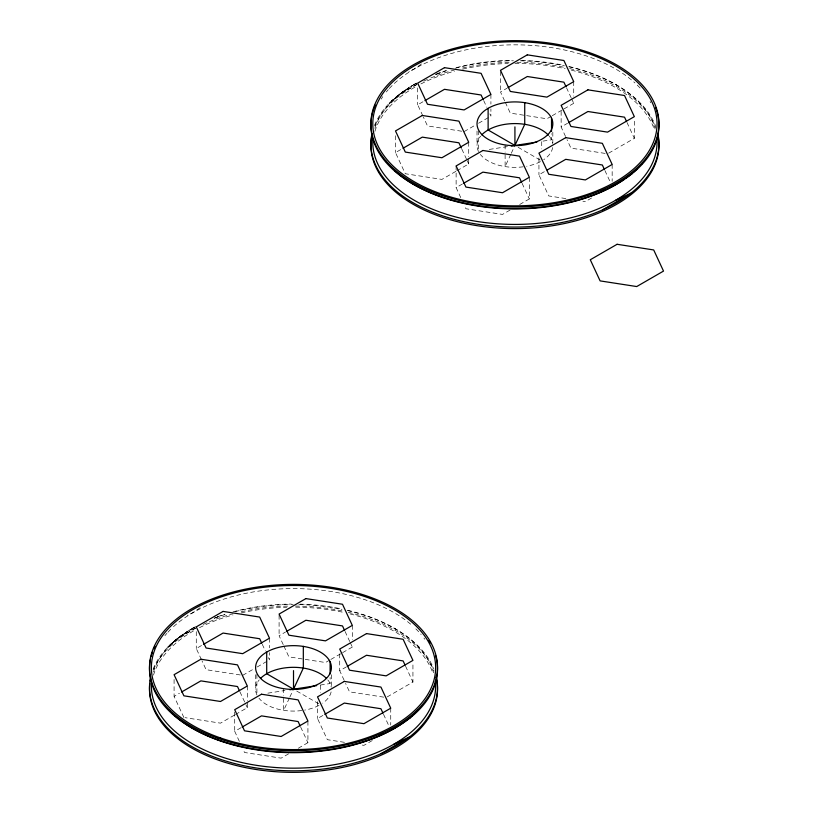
<?xml version="1.0" encoding="UTF-8"?>
<svg xmlns="http://www.w3.org/2000/svg" width="813" height="813" viewBox="0 0 813 813"><rect width="100%" height="100%" fill="white"/><g stroke="black" fill="none" stroke-linecap="round" stroke-linejoin="round"><path stroke-width="0.61" stroke-dasharray="4.07 3.05" d="M510.788 154.358L505.117 166.594L505.117 153.352M511.306 153.251L514.924 145.456M289.377 698.103L283.696 710.338L283.696 697.097M289.895 696.985L293.513 689.2M396.134 97.316L389.102 103.454L397.374 96.239M174.724 641.061L167.681 647.199L175.964 639.983M398.644 95.182L391.358 101.198L405.413 90.06L396.246 96.798L412.862 85.263L398.868 94.674L417.028 84.308M177.234 638.927L169.947 644.943L184.002 633.805L174.836 640.542L191.441 629.008L177.458 638.418L195.608 628.053M421.53 63.953L414.427 68.871L408.939 71.524M200.12 607.697L193.016 612.616L187.529 615.268M422.851 115.913L417.689 104.796L423.878 101.229M455.849 171.36L441.916 179.409L405.311 173.738L395.494 152.61L401.927 148.891M504.629 100.883L500.503 91.981L506.936 88.271M464.111 131.594L475.442 125.05M478.532 123.261L488.847 117.316M456.926 170.74L468.715 163.931L468.715 157.915M551.214 116.31L546.925 118.779L510.31 113.119L505.147 101.991M552.281 115.69L563.003 109.501M564.07 108.881L573.724 103.312L573.724 100.903M460.768 197.62L456.123 187.61L462.556 183.89M565.543 136.493L561.133 126.98L567.555 123.271M565.828 198.575L548.745 195.933L538.938 174.795L546.153 170.628M510.046 210.079L502.546 214.408L465.93 208.748L464.386 205.404M519.69 204.5L529.344 198.931L529.344 177.275M608.622 153.169L634.343 138.312L634.343 119.054M591.539 198.026L585.36 201.594L582.911 201.218M201.441 659.658L196.279 648.54L202.457 644.963M183.89 717.483L174.084 696.355L179.449 693.255M283.219 644.628L279.093 635.725L285.526 632.016M242.691 675.339L254.032 668.794M257.121 667.006L267.426 661.05M234.439 715.105L220.506 723.153L185.12 717.676M235.506 714.485L247.304 707.676L247.304 701.66M329.793 660.054L325.505 662.524L288.9 656.863L283.737 645.735M330.871 659.434L341.592 653.245M342.659 652.626L352.303 647.057L352.303 644.648M239.357 741.365L234.713 731.354L241.146 727.635M344.133 680.237L339.712 670.725L346.145 667.016M344.417 742.32L327.334 739.678L317.527 718.54L323.706 714.973M288.635 753.814L281.125 758.153L244.52 752.492L242.975 749.149M298.28 748.245L307.924 742.676L307.924 721.019M387.201 696.904L412.933 682.056L412.933 662.798M372.191 740.582L363.939 745.338L361.5 744.962M414.427 84.339L416.622 83.282M193.016 628.083L195.211 627.026M435.748 74.43L442.292 72.113M214.327 618.175L220.872 615.858M489.294 149.419L507.597 146.594M542.982 141.116L551.529 139.795L551.529 133.779M267.884 693.164L284.967 690.522M320.352 685.054L330.119 683.54L330.119 677.524M461.662 131.218L427.496 125.934L423.37 117.031M605.106 153.403L570.939 148.118L567.017 139.663M240.252 674.963L206.085 669.678L201.959 660.776M383.695 697.148L349.529 691.863L345.596 683.408M518.135 147.316L540.645 160.313M296.725 691.06L319.235 704.058M615.421 84.339L617.311 85.436M394.01 628.083L395.901 629.181M626.986 122.458L634.343 138.312M566.488 87.733L571.143 97.743M571.651 98.861L573.724 103.312M604.923 170.547L610.604 182.783M483.674 100.548L486.774 107.225M489.873 113.901L490.91 116.117L490.91 108.901M522.109 183.362L529.344 198.931M461.845 149.135L466.753 159.704M467.241 160.761L468.715 163.931M405.575 666.203L412.933 682.056M345.078 631.477L349.722 641.487M350.24 642.605L352.303 647.057M383.512 714.292L389.193 726.527M262.264 644.292L265.363 650.969M268.463 657.636L269.489 659.861L269.489 652.646M300.698 727.107L307.924 742.676M239.947 691.822L247.304 707.676M256.949 694.973L256.796 694.648A37.896 21.88 0 0 1 259.215 679.881M612.159 164.46L612.159 181.309M573.724 81.646L573.724 96.086M561.133 111.34L561.133 126.98M552.82 132.224L552.82 143.047M541.722 141.675L541.722 148.901M538.938 157.946L538.938 174.795M505.117 144.927L505.117 152.153M500.503 71.524L500.503 91.981M490.91 94.46L490.91 104.084M478.318 130.659L478.318 151.127M477.018 131.015L477.018 145.456M468.715 142.275L468.715 156.716M456.123 165.943L456.123 187.61M417.689 87.946L417.689 104.796M395.494 135.761L395.494 152.61M390.738 708.204L390.738 725.054M352.303 625.39L352.303 639.831M339.712 653.876L339.712 670.725M331.409 674.76L331.409 685.593M320.312 685.42L320.312 692.646M317.527 701.69L317.527 718.54M283.696 688.672L283.696 695.898M279.093 615.268L279.093 635.725M269.489 638.205L269.489 647.829M256.898 674.404L256.898 694.861M255.607 674.76L255.607 689.2M247.304 686.02L247.304 700.46M234.713 712.097L234.713 731.354M196.279 631.691L196.279 648.54M174.084 679.505L174.084 696.355M153.505 672.005A142.123 82.052 0 0 1 194.602 627.179M217.356 616.823A142.123 82.052 0 0 1 225.038 614.201M232.996 611.864A142.123 82.052 0 0 1 291.278 604.059M300.2 604.14A142.123 82.052 0 0 1 341.653 608.907M347.893 610.299A142.123 82.052 0 0 1 433.878 673.276M164.907 635.695A142.123 82.052 0 0 1 166.878 633.388M167.905 632.24A142.123 82.052 0 0 1 171.177 628.866M173.515 626.671A142.123 82.052 0 0 1 412.293 625.583M415.839 628.866A142.123 82.052 0 0 1 421.144 634.536M423.939 638.053A142.123 82.052 0 0 1 424.813 639.231M331.115 691.944A37.896 21.88 0 0 1 322.71 703.154M319.011 705.389A37.896 21.88 0 0 1 304.651 710.115M301.775 710.552A37.896 21.88 0 0 1 284.083 710.399L283.503 710.308A37.896 21.88 0 0 1 258.971 698.204M327.802 679.881A37.896 21.88 0 0 1 330.068 683.428L330.22 683.763A37.896 21.88 0 0 1 331.237 687.148M153.505 675.095A142.123 82.052 0 0 1 194.602 630.278M199.52 627.656A142.123 82.052 0 0 1 232.996 614.953M241.187 612.911A142.123 82.052 0 0 1 286.816 607.24M295.739 607.159A142.123 82.052 0 0 1 343.747 612.443M349.956 613.896A142.123 82.052 0 0 1 433.116 673.825M153.474 669.77A144.023 83.15 0 0 1 195.496 628.276M203.189 624.435A144.023 83.15 0 0 1 208.575 622.047M209.49 621.671A144.023 83.15 0 0 1 232.904 613.774M241.227 611.732A144.023 83.15 0 0 1 289.774 606.081M295.424 606.061A144.023 83.15 0 0 1 343.035 611.122M348.299 612.311A144.023 83.15 0 0 1 433.898 670.654M153.129 669.079A144.023 83.15 0 0 1 195.496 626.732M214.154 618.266A144.023 83.15 0 0 1 226.817 613.957M234.957 611.691A144.023 83.15 0 0 1 293.168 604.506M298.818 604.567A144.023 83.15 0 0 1 341.968 609.354M347.253 610.512A144.023 83.15 0 0 1 433.898 669.109M374.915 128.261A142.123 82.052 0 0 1 416.012 83.434M436.896 73.78A142.123 82.052 0 0 1 446.449 70.457M456.439 67.581A142.123 82.052 0 0 1 512.688 60.325M521.621 60.406A142.123 82.052 0 0 1 563.063 65.162M569.313 66.554A142.123 82.052 0 0 1 655.298 129.531M381.195 99.095A142.123 82.052 0 0 1 382.781 96.686M386.327 91.95A142.123 82.052 0 0 1 388.289 89.643M389.315 88.495A142.123 82.052 0 0 1 634.923 82.926M637.25 85.121A142.123 82.052 0 0 1 640.522 88.495M650.085 101.534A142.123 82.052 0 0 1 650.766 102.763M552.657 147.519A37.896 21.88 0 0 1 543.745 159.673M540.432 161.645A37.896 21.88 0 0 1 526.631 166.269M523.186 166.817A37.896 21.88 0 0 1 505.493 166.655L504.924 166.563A37.896 21.88 0 0 1 480.381 154.46M478.532 151.564A37.896 21.88 0 0 1 478.369 151.228L478.217 150.903A37.896 21.88 0 0 1 480.625 136.147M549.212 136.147A37.896 21.88 0 0 1 551.478 139.684L551.631 140.019A37.896 21.88 0 0 1 552.657 143.403M374.915 131.35A142.123 82.052 0 0 1 416.012 86.534M420.931 83.912A142.123 82.052 0 0 1 454.406 71.219M462.607 69.166A142.123 82.052 0 0 1 508.227 63.495M514.924 63.404A142.123 82.052 0 0 1 565.157 68.698M571.366 70.152A142.123 82.052 0 0 1 654.526 130.08M374.895 126.035A144.023 83.15 0 0 1 416.906 84.532M423.725 81.107A144.023 83.15 0 0 1 429.996 78.312M430.91 77.926A144.023 83.15 0 0 1 454.315 70.03M462.638 67.987A144.023 83.15 0 0 1 511.184 62.337M516.834 62.316A144.023 83.15 0 0 1 564.446 67.377M569.72 68.566A144.023 83.15 0 0 1 655.644 127.763M374.549 125.334A144.023 83.15 0 0 1 416.906 82.987M435.565 74.522A144.023 83.15 0 0 1 448.227 70.213M455.341 68.211A144.023 83.15 0 0 1 513.45 60.772M520.229 60.823A144.023 83.15 0 0 1 564.446 65.833M568.673 66.768A144.023 83.15 0 0 1 655.644 126.218"/><path stroke-width="1.22" d="M488.125 108.322L488.125 129.989L514.924 145.456L524.731 124.328L524.731 102.662M266.705 652.067L266.705 673.733L293.513 689.2L303.32 668.073L303.32 646.406M602.565 209.886L630.969 193.148L615.421 200.384M381.155 753.631L409.559 736.893L394.01 744.129M600.187 192.356L604.557 189.805M627.504 176.411L631.874 173.86M378.767 736.1L383.147 733.55M407.181 719.525L410.463 717.605M424.904 100.629L444.487 89.318L481.093 94.989L483.166 99.44M403.004 148.271L422.303 137.133L458.908 142.793L461.357 148.078M508.003 87.652L527.302 76.513L563.907 82.174L565.98 86.625M463.623 183.281L482.922 172.132L519.527 177.803L521.6 182.244M568.633 122.651L587.931 111.513L624.536 117.174L626.498 121.401M547.179 170.039L565.736 159.328L602.342 164.988L604.415 169.439M203.494 644.374L223.077 633.063L259.682 638.733L261.745 643.174M181.594 692.015L200.882 680.877L237.498 686.538L239.459 690.765M286.593 631.396L305.891 620.258L342.497 625.919L344.56 630.37M242.213 727.015L261.512 715.877L298.117 721.548L300.18 725.989M347.222 666.396L366.511 655.258L403.126 660.918L405.087 665.146M324.743 714.373L344.326 703.072L380.931 708.733L382.994 713.184M511.265 146.025L536.885 142.062M289.845 689.77L316.694 685.613M551.529 118.139L551.529 131.371M514.924 126.889L514.924 145.456M330.119 661.873L330.119 673.916M293.513 670.634L293.513 689.2M435.351 680.959A142.123 82.052 0 0 1 294.621 768.163A142.123 82.052 0 0 1 151.543 682.239M418.055 710.166A142.123 82.052 0 0 1 415.839 712.401M414.691 713.509A142.123 82.052 0 0 1 413.512 714.607M412.293 715.684A142.123 82.052 0 0 1 174.724 715.684M173.515 714.607A142.123 82.052 0 0 1 172.326 713.509M170.059 711.294A142.123 82.052 0 0 1 168.962 710.166M260.587 678.357A37.896 21.88 0 0 1 302.934 668.012L303.513 668.093A37.896 21.88 0 0 1 326.43 678.357M436.957 681.833A144.023 83.15 0 0 1 294.987 772.35A144.023 83.15 0 0 1 149.826 683.53M150.202 680.928A144.023 83.15 0 0 1 150.73 678.327M436.093 677.503A144.023 83.15 0 0 1 436.815 680.959M436.093 675.959A144.023 83.15 0 0 1 294.235 770.805A144.023 83.15 0 0 1 150.73 676.782M436.957 661.701A144.023 83.15 0 0 1 294.265 752.238A144.023 83.15 0 0 1 149.938 662.565M150.059 661.701A144.023 83.15 0 0 1 150.537 659.099M151.147 656.508A144.023 83.15 0 0 1 151.635 654.79M151.899 653.937A144.023 83.15 0 0 1 152.478 652.229M153.83 648.835A144.023 83.15 0 0 1 154.998 646.305M428.756 640.512A144.023 83.15 0 0 1 430.24 642.981M435.636 655.654A144.023 83.15 0 0 1 436.815 660.827M656.884 138.495A142.123 82.052 0 0 1 514.924 224.418A142.123 82.052 0 0 1 372.954 138.495M642.555 162.986A142.123 82.052 0 0 1 641.559 164.145M637.25 168.657A142.123 82.052 0 0 1 633.713 171.939M632.473 173.017A142.123 82.052 0 0 1 625.837 178.199M624.435 179.195A142.123 82.052 0 0 1 399.945 175.12M398.644 174.073A142.123 82.052 0 0 1 394.925 170.862M386.327 161.828A142.123 82.052 0 0 1 385.392 160.659M481.713 134.917A37.896 21.88 0 0 1 524.344 124.267L524.924 124.348A37.896 21.88 0 0 1 548.419 135.222M658.073 136.35A144.023 83.15 0 0 1 518.664 228.575A144.023 83.15 0 0 1 371.145 140.649M371.236 139.785A144.023 83.15 0 0 1 371.948 135.456M657.504 133.759A144.023 83.15 0 0 1 657.9 135.486M657.9 133.942A144.023 83.15 0 0 1 514.893 227.061A144.023 83.15 0 0 1 371.948 133.901M657.28 112.763A144.023 83.15 0 0 1 521.702 208.402A144.023 83.15 0 0 1 371.145 120.558M371.236 119.694A144.023 83.15 0 0 1 371.948 115.355M372.13 114.491A144.023 83.15 0 0 1 375.24 105.09M655.634 107.631A144.023 83.15 0 0 1 656.243 109.338M656.528 110.192A144.023 83.15 0 0 1 657.046 111.909M444.487 67.662L417.689 83.129L427.496 104.267L464.111 109.928L490.91 94.46L481.093 73.322L444.487 67.662M422.303 115.476L395.494 130.944L405.311 152.082L441.916 157.742L468.715 142.275L458.908 121.137L422.303 115.476M527.302 54.847L500.503 70.325L510.31 91.452L546.925 97.123L573.724 81.646L563.907 60.508L527.302 54.847M482.922 150.476L456.123 165.943L465.93 187.081L502.546 192.742L529.344 177.275L519.527 156.137L482.922 150.476M587.931 89.847L561.133 105.324L570.939 126.462L607.545 132.123L634.343 116.645L624.536 95.517L587.931 89.847M565.736 137.661L538.938 153.139L548.745 174.267L585.36 179.937L612.159 164.46L602.342 143.322L565.736 137.661M617.087 244.286L590.289 259.754L600.106 280.892L636.711 286.552L663.51 271.085L653.703 249.947L617.087 244.286M223.077 611.406L196.279 626.874L206.085 648.012L242.691 653.672L269.489 638.205L259.682 617.067L223.077 611.406M200.882 659.221L174.084 674.688L183.89 695.826L220.506 701.487L247.304 686.02L237.498 664.882L200.882 659.221M305.891 598.592L279.093 614.069L288.9 635.197L325.505 640.868L352.303 625.39L342.497 604.252L305.891 598.592M261.512 694.221L234.713 709.688L244.52 730.826L281.125 736.487L307.924 721.019L298.117 699.881L261.512 694.221M366.511 633.591L339.712 649.069L349.529 670.207L386.134 675.867L412.933 660.39L403.126 639.262L366.511 633.591M344.326 681.406L317.527 696.883L327.334 718.011L363.939 723.682L390.738 708.204L380.931 687.066L344.326 681.406M524.924 102.692L524.344 102.601A37.896 21.88 0 0 0 478.217 129.237L478.369 129.572A37.896 21.88 0 0 0 504.924 144.907L505.493 144.988A37.896 21.88 0 0 0 551.631 118.352L551.478 118.027A37.896 21.88 0 0 0 524.924 102.692M303.513 646.437L302.934 646.345A37.896 21.88 0 0 0 256.796 672.981L256.949 673.316A37.896 21.88 0 0 0 283.503 688.652L284.083 688.733A37.896 21.88 0 0 0 330.22 662.097L330.068 661.772A37.896 21.88 0 0 0 303.513 646.437M220.526 737.95A142.123 82.052 0 0 0 435.616 668.835A142.123 82.052 0 0 0 224.388 595.848A142.123 82.052 0 0 0 220.526 737.95M218.26 738.438A144.023 83.15 0 0 0 437.475 669.719A144.023 83.15 0 0 0 224.784 594.466A144.023 83.15 0 0 0 218.26 738.438M441.937 194.205A142.123 82.052 0 0 0 657.026 125.09A142.123 82.052 0 0 0 445.798 52.103A142.123 82.052 0 0 0 441.937 194.205M439.67 194.693A144.023 83.15 0 0 0 658.896 125.974A144.023 83.15 0 0 0 446.205 50.721A144.023 83.15 0 0 0 439.67 194.693"/></g></svg>
